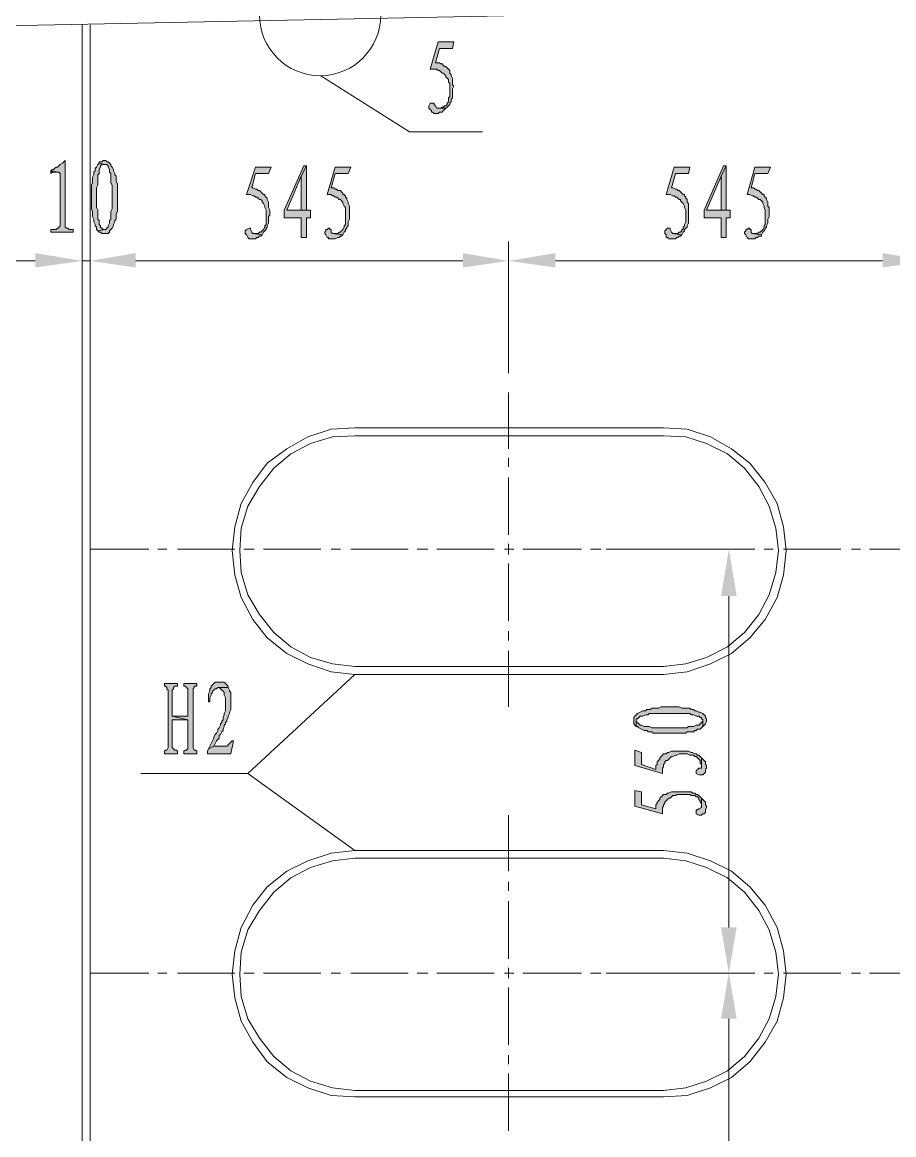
# Model space of a CAD drawing. Header units: inches. Extents: x 20 to 409, y 5 to 283.
# Drawn here: x 149.15 to 177.45, y 197.5 to 233.61 of the extents above; entities that cross this region are included whole.
import ezdxf

# ---------------------------------------------------------------- set-up
doc = ezdxf.new("R2010")
doc.units = ezdxf.units.IN
doc.header["$MEASUREMENT"] = 0
doc.layers.add('C00-00-00', color=7, linetype='Continuous')

msp = doc.modelspace()

# ---------------------------------------------------------------- hatches: boundary and pattern name
at = {"layer": 'C00-00-00'}
h = msp.add_hatch(color=0, dxfattribs=at)
h.dxf.hatch_style = 2
h.paths.add_polyline_path([(163.162, 232.978), (162.654, 232.978), (162.4, 232.089), (162.611, 232.089), (162.654, 232.047), (162.696, 232.047), (162.738, 232.004), (162.781, 231.962), (162.823, 231.962), (162.865, 231.92), (162.908, 231.877), (162.908, 231.835), (162.95, 231.793), (162.992, 231.75), (162.992, 231.666), (163.035, 231.623), (163.035, 231.2), (162.992, 231.158), (162.992, 231.073), (162.992, 231.031), (162.95, 230.988), (162.95, 230.946), (162.908, 230.904), (162.865, 230.904), (162.823, 230.861), (162.781, 230.861), (162.738, 230.819), (162.611, 230.819), (162.908, 230.819), (162.95, 230.861), (162.992, 230.904), (163.035, 230.946), (163.035, 230.988), (163.077, 231.031), (163.077, 231.115), (163.119, 231.158), (163.119, 231.454), (163.162, 231.539), (163.119, 231.581), (163.119, 231.793), (163.077, 231.877), (163.077, 231.92), (163.035, 231.962), (163.035, 232.047), (162.992, 232.089), (162.95, 232.131), (162.908, 232.174), (162.865, 232.174), (162.823, 232.216), (162.781, 232.258), (162.738, 232.258), (162.696, 232.301), (162.569, 232.301), (162.696, 232.766), (163.119, 232.766)])
h = msp.add_hatch(color=0, dxfattribs=at)
h.dxf.hatch_style = 2
h.paths.add_polyline_path([(162.442, 230.988), (162.4, 230.988), (162.357, 230.904), (162.357, 230.819), (162.4, 230.777), (162.442, 230.734), (162.442, 230.692), (162.484, 230.692), (162.527, 230.65), (162.654, 230.65), (162.696, 230.692), (162.781, 230.692), (162.823, 230.734), (162.865, 230.777), (162.908, 230.819), (162.611, 230.819), (162.569, 230.904), (162.527, 230.946), (162.527, 230.988)])
h = msp.add_hatch(color=0, dxfattribs=at)
h.dxf.hatch_style = 2
h.paths.add_polyline_path([(150.546, 229.126), (150.504, 229.083), (150.462, 229.041), (150.377, 228.999), (150.335, 228.956), (150.292, 228.914), (150.25, 228.914), (150.208, 228.872), (150.165, 228.829), (150.123, 228.829), (150.081, 228.787), (150.292, 228.745), (150.335, 228.745), (150.377, 228.702), (150.377, 227.009), (150.335, 226.967), (150.335, 226.924), (150.292, 226.924), (150.25, 226.882), (150.081, 226.882), (150.081, 226.797), (150.8, 226.797), (150.8, 226.882), (150.673, 226.882), (150.631, 226.924), (150.589, 226.924), (150.546, 226.967)])
h = msp.add_hatch(color=0, dxfattribs=at)
h.dxf.hatch_style = 2
h.paths.add_polyline_path([(151.647, 229.041), (151.605, 228.999), (151.562, 228.914), (151.52, 228.872), (151.52, 228.787), (151.478, 228.745), (151.478, 228.66), (151.435, 228.575), (151.435, 228.406), (151.393, 228.321), (151.393, 227.559), (151.435, 227.475), (151.435, 227.348), (151.435, 227.305), (151.478, 227.221), (151.478, 227.136), (151.52, 227.051), (151.52, 227.009), (151.562, 226.967), (151.562, 226.882), (151.605, 226.84), (151.816, 226.882), (151.774, 226.882), (151.732, 226.924), (151.689, 226.967), (151.689, 227.009), (151.647, 227.051), (151.647, 227.178), (151.605, 227.221), (151.605, 227.517), (151.562, 227.602), (151.562, 228.237), (151.605, 228.321), (151.605, 228.66), (151.647, 228.702), (151.647, 228.829), (151.689, 228.914), (151.689, 228.956), (151.732, 228.999), (151.816, 228.999)])
h = msp.add_hatch(color=0, dxfattribs=at)
h.dxf.hatch_style = 2
h.paths.add_polyline_path([(151.816, 229.126), (151.774, 229.126), (151.732, 229.083), (151.647, 229.083), (151.647, 229.041), (151.816, 228.999), (151.901, 228.999), (151.943, 228.956), (151.943, 228.914), (151.986, 228.829), (151.986, 228.745), (152.028, 228.702), (152.028, 228.406), (152.07, 228.321), (152.07, 227.94), (152.07, 227.898), (152.07, 227.559), (152.028, 227.475), (152.028, 227.221), (151.986, 227.178), (151.986, 227.094), (151.943, 227.009), (151.943, 226.967), (151.901, 226.924), (151.859, 226.882), (151.816, 226.882), (151.605, 226.84), (151.647, 226.797), (151.689, 226.797), (151.732, 226.755), (151.943, 226.755), (151.986, 226.797), (151.986, 226.84), (152.028, 226.882), (152.07, 226.924), (152.113, 227.009), (152.113, 227.051), (152.155, 227.136), (152.155, 227.178), (152.197, 227.221), (152.197, 227.39), (152.24, 227.475), (152.24, 228.364), (152.197, 228.448), (152.197, 228.618), (152.155, 228.66), (152.155, 228.702), (152.113, 228.787), (152.113, 228.829), (152.07, 228.914), (152.028, 228.956), (152.028, 228.999), (151.986, 229.041), (151.943, 229.083), (151.901, 229.083), (151.859, 229.126)])
h = msp.add_hatch(color=0, dxfattribs=at)
h.dxf.hatch_style = 2
h.paths.add_polyline_path([(158.378, 228.956), (158.293, 228.956), (157.658, 227.517), (157.658, 227.263), (158.209, 227.263), (158.209, 226.628), (158.378, 226.628), (158.378, 227.263), (158.505, 227.263), (158.505, 227.517), (158.378, 227.517), (157.743, 227.517), (158.209, 228.618)])
h = msp.add_hatch(color=0, dxfattribs=at)
h.dxf.hatch_style = 2
h.paths.add_polyline_path([(158.378, 228.956), (158.209, 228.618), (158.209, 227.517), (157.743, 227.517), (158.378, 227.517)])
h = msp.add_hatch(color=0, dxfattribs=at)
h.dxf.hatch_style = 2
h.paths.add_polyline_path([(172.009, 228.956), (171.925, 228.956), (171.29, 227.517), (171.29, 227.263), (171.84, 227.263), (171.84, 226.628), (172.009, 226.628), (172.009, 227.263), (172.136, 227.263), (172.136, 227.517), (172.009, 227.517), (171.374, 227.517), (171.84, 228.618)])
h = msp.add_hatch(color=0, dxfattribs=at)
h.dxf.hatch_style = 2
h.paths.add_polyline_path([(172.009, 228.956), (171.84, 228.618), (171.84, 227.517), (171.374, 227.517), (172.009, 227.517)])
h = msp.add_hatch(color=0, dxfattribs=at)
h.dxf.hatch_style = 2
h.paths.add_polyline_path([(150.081, 228.787), (150.081, 228.702), (150.123, 228.745), (150.292, 228.745)])
h = msp.add_hatch(color=0, dxfattribs=at)
h.dxf.hatch_style = 2
h.paths.add_polyline_path([(157.235, 228.914), (156.727, 228.914), (156.431, 228.025), (156.558, 228.025), (156.642, 227.983), (156.685, 227.983), (156.727, 227.94), (156.769, 227.94), (156.812, 227.898), (156.854, 227.856), (156.896, 227.856), (156.939, 227.813), (156.939, 227.771), (156.981, 227.729), (157.023, 227.644), (157.023, 227.602), (157.066, 227.517), (157.066, 227.051), (157.023, 227.009), (157.023, 226.967), (156.981, 226.882), (156.939, 226.84), (156.896, 226.797), (156.854, 226.797), (156.812, 226.755), (156.642, 226.755), (156.939, 226.713), (156.981, 226.797), (157.023, 226.84), (157.066, 226.882), (157.066, 226.924), (157.108, 226.967), (157.108, 227.009), (157.15, 227.094), (157.15, 227.305), (157.193, 227.348), (157.193, 227.517), (157.15, 227.602), (157.15, 227.771), (157.108, 227.856), (157.108, 227.898), (157.066, 227.94), (157.023, 227.983), (157.023, 228.025), (156.981, 228.025), (156.939, 228.067), (156.896, 228.11), (156.854, 228.152), (156.812, 228.152), (156.769, 228.194), (156.727, 228.194), (156.642, 228.237), (156.6, 228.237), (156.727, 228.702), (157.15, 228.702)])
h = msp.add_hatch(color=0, dxfattribs=at)
h.dxf.hatch_style = 2
h.paths.add_polyline_path([(159.817, 228.914), (159.309, 228.914), (159.055, 228.025), (159.182, 228.025), (159.225, 227.983), (159.267, 227.983), (159.309, 227.94), (159.352, 227.94), (159.394, 227.898), (159.436, 227.856), (159.479, 227.856), (159.521, 227.813), (159.563, 227.771), (159.563, 227.729), (159.606, 227.644), (159.648, 227.602), (159.648, 227.051), (159.606, 227.009), (159.606, 226.967), (159.563, 226.882), (159.521, 226.84), (159.479, 226.797), (159.436, 226.797), (159.394, 226.755), (159.225, 226.755), (159.563, 226.713), (159.606, 226.797), (159.648, 226.84), (159.648, 226.882), (159.69, 226.924), (159.69, 226.967), (159.733, 227.009), (159.733, 227.136), (159.775, 227.221), (159.775, 227.644), (159.733, 227.729), (159.733, 227.771), (159.69, 227.856), (159.69, 227.898), (159.648, 227.94), (159.648, 227.983), (159.606, 228.025), (159.563, 228.025), (159.563, 228.067), (159.521, 228.11), (159.479, 228.152), (159.394, 228.152), (159.352, 228.194), (159.309, 228.194), (159.267, 228.237), (159.182, 228.237), (159.309, 228.702), (159.733, 228.702)])
h = msp.add_hatch(color=0, dxfattribs=at)
h.dxf.hatch_style = 2
h.paths.add_polyline_path([(170.824, 228.914), (170.316, 228.914), (170.062, 228.025), (170.189, 228.025), (170.274, 227.983), (170.316, 227.983), (170.358, 227.94), (170.401, 227.94), (170.443, 227.898), (170.485, 227.856), (170.528, 227.856), (170.528, 227.813), (170.57, 227.771), (170.612, 227.729), (170.655, 227.644), (170.655, 227.602), (170.697, 227.517), (170.697, 227.136), (170.655, 227.051), (170.655, 227.009), (170.612, 226.967), (170.612, 226.882), (170.57, 226.882), (170.57, 226.84), (170.528, 226.797), (170.485, 226.797), (170.443, 226.755), (170.274, 226.755), (170.57, 226.713), (170.612, 226.797), (170.655, 226.84), (170.655, 226.882), (170.697, 226.924), (170.739, 226.967), (170.739, 227.009), (170.782, 227.094), (170.782, 227.729), (170.739, 227.771), (170.739, 227.856), (170.697, 227.898), (170.697, 227.94), (170.655, 227.983), (170.655, 228.025), (170.612, 228.025), (170.57, 228.067), (170.528, 228.11), (170.485, 228.152), (170.443, 228.152), (170.401, 228.194), (170.358, 228.194), (170.274, 228.237), (170.231, 228.237), (170.358, 228.702), (170.782, 228.702)])
h = msp.add_hatch(color=0, dxfattribs=at)
h.dxf.hatch_style = 2
h.paths.add_polyline_path([(173.449, 228.914), (172.941, 228.914), (172.687, 228.025), (172.771, 228.025), (172.856, 227.983), (172.898, 227.983), (172.941, 227.94), (172.983, 227.94), (173.025, 227.898), (173.068, 227.856), (173.11, 227.856), (173.152, 227.813), (173.195, 227.771), (173.195, 227.729), (173.237, 227.644), (173.237, 227.602), (173.279, 227.517), (173.279, 227.051), (173.237, 227.009), (173.237, 226.967), (173.195, 226.882), (173.152, 226.84), (173.11, 226.797), (173.068, 226.797), (173.025, 226.755), (172.856, 226.755), (173.152, 226.713), (173.195, 226.797), (173.237, 226.84), (173.279, 226.882), (173.279, 226.924), (173.322, 226.967), (173.322, 227.009), (173.364, 227.094), (173.364, 227.221), (173.406, 227.305), (173.406, 227.602), (173.364, 227.644), (173.364, 227.771), (173.322, 227.856), (173.322, 227.898), (173.279, 227.94), (173.237, 227.983), (173.237, 228.025), (173.195, 228.025), (173.152, 228.067), (173.11, 228.11), (173.068, 228.152), (173.025, 228.152), (172.983, 228.194), (172.941, 228.194), (172.898, 228.237), (172.814, 228.237), (172.941, 228.702), (173.364, 228.702)])
h = msp.add_hatch(color=0, dxfattribs=at)
h.dxf.hatch_style = 2
h.paths.add_polyline_path([(156.515, 226.924), (156.431, 226.882), (156.388, 226.84), (156.388, 226.755), (156.431, 226.713), (156.473, 226.628), (156.515, 226.586), (156.727, 226.586), (156.769, 226.628), (156.812, 226.628), (156.854, 226.67), (156.896, 226.67), (156.939, 226.713), (156.642, 226.755), (156.6, 226.797), (156.558, 226.882), (156.558, 226.924)])
h = msp.add_hatch(color=0, dxfattribs=at)
h.dxf.hatch_style = 2
h.paths.add_polyline_path([(159.098, 226.924), (159.055, 226.882), (159.013, 226.882), (159.013, 226.84), (158.971, 226.797), (158.971, 226.755), (159.013, 226.713), (159.055, 226.628), (159.098, 226.628), (159.098, 226.586), (159.309, 226.586), (159.394, 226.628), (159.436, 226.628), (159.479, 226.67), (159.521, 226.67), (159.563, 226.713), (159.225, 226.755), (159.182, 226.797), (159.182, 226.882), (159.14, 226.882), (159.14, 226.924)])
h = msp.add_hatch(color=0, dxfattribs=at)
h.dxf.hatch_style = 2
h.paths.add_polyline_path([(170.104, 226.924), (170.062, 226.882), (170.02, 226.84), (170.02, 226.755), (170.062, 226.713), (170.062, 226.628), (170.104, 226.628), (170.147, 226.586), (170.358, 226.586), (170.401, 226.628), (170.443, 226.628), (170.485, 226.67), (170.528, 226.67), (170.57, 226.713), (170.274, 226.755), (170.231, 226.797), (170.189, 226.882), (170.189, 226.924)])
h = msp.add_hatch(color=0, dxfattribs=at)
h.dxf.hatch_style = 2
h.paths.add_polyline_path([(172.729, 226.924), (172.687, 226.882), (172.644, 226.882), (172.644, 226.84), (172.602, 226.797), (172.602, 226.755), (172.644, 226.713), (172.687, 226.628), (172.729, 226.586), (172.941, 226.586), (172.983, 226.628), (173.025, 226.628), (173.068, 226.67), (173.152, 226.67), (173.152, 226.713), (172.856, 226.755), (172.814, 226.797), (172.814, 226.882), (172.771, 226.882), (172.771, 226.924)])
h = msp.add_hatch(color=0, dxfattribs=at)
h.dxf.hatch_style = 2
h.paths.add_polyline_path([(149.573, 226.12), (149.573, 225.654), (151.097, 225.866)])
h = msp.add_hatch(color=0, dxfattribs=at)
h.dxf.hatch_style = 2
h.paths.add_polyline_path([(152.832, 226.12), (152.832, 225.654), (151.351, 225.866)])
h = msp.add_hatch(color=0, dxfattribs=at)
h.dxf.hatch_style = 2
h.paths.add_polyline_path([(152.832, 226.12), (152.832, 225.654), (151.351, 225.866)])
h = msp.add_hatch(color=0, dxfattribs=at)
h.dxf.hatch_style = 2
h.paths.add_polyline_path([(163.458, 226.12), (163.458, 225.654), (164.94, 225.866)])
h = msp.add_hatch(color=0, dxfattribs=at)
h.dxf.hatch_style = 2
h.paths.add_polyline_path([(166.464, 226.12), (166.464, 225.654), (164.94, 225.866)])
h = msp.add_hatch(color=0, dxfattribs=at)
h.dxf.hatch_style = 2
h.paths.add_polyline_path([(177.089, 226.12), (177.089, 225.654), (178.571, 225.866)])
h = msp.add_hatch(color=0, dxfattribs=at)
h.dxf.hatch_style = 2
h.paths.add_polyline_path([(177.089, 226.12), (177.089, 225.654), (178.571, 225.866)])
h = msp.add_hatch(color=0, dxfattribs=at)
h.dxf.hatch_style = 2
h.paths.add_polyline_path([(171.84, 214.986), (172.348, 214.986), (172.094, 216.51)])
h = msp.add_hatch(color=0, dxfattribs=at)
h.dxf.hatch_style = 2
h.paths.add_polyline_path([(154.187, 212.15), (153.764, 212.15), (153.764, 212.065), (153.806, 212.065), (153.848, 212.023), (153.848, 211.981), (153.891, 211.938), (153.891, 210.076), (153.848, 209.991), (153.806, 209.991), (153.764, 209.949), (153.764, 209.864), (154.187, 209.864), (154.187, 209.949), (154.145, 209.991), (154.102, 209.991), (154.06, 210.033), (154.018, 210.076), (154.018, 210.965), (154.526, 210.965), (154.018, 211.092), (154.018, 211.938), (154.06, 211.981), (154.06, 212.023), (154.102, 212.065), (154.187, 212.065)])
h = msp.add_hatch(color=0, dxfattribs=at)
h.dxf.hatch_style = 2
h.paths.add_polyline_path([(154.822, 212.15), (154.399, 212.15), (154.399, 212.065), (154.441, 212.065), (154.483, 212.023), (154.526, 211.981), (154.526, 211.092), (154.018, 211.092), (154.526, 210.965), (154.526, 210.033), (154.483, 209.991), (154.441, 209.991), (154.399, 209.949), (154.399, 209.864), (154.822, 209.864), (154.822, 209.949), (154.78, 209.991), (154.737, 209.991), (154.695, 210.076), (154.695, 211.981), (154.737, 212.023), (154.737, 212.065), (154.822, 212.065)])
h = msp.add_hatch(color=0, dxfattribs=at)
h.dxf.hatch_style = 2
h.paths.add_polyline_path([(155.584, 212.192), (155.415, 212.192), (155.372, 212.15), (155.33, 212.108), (155.288, 212.065), (155.288, 212.023), (155.245, 211.981), (155.245, 211.896), (155.203, 211.811), (155.203, 211.557), (155.245, 211.557), (155.245, 211.684), (155.288, 211.769), (155.288, 211.811), (155.33, 211.854), (155.33, 211.896), (155.372, 211.938), (155.415, 211.981), (155.457, 211.981), (155.499, 212.023), (155.838, 212.023), (155.838, 212.065), (155.796, 212.108), (155.753, 212.15), (155.711, 212.192)])
h = msp.add_hatch(color=0, dxfattribs=at)
h.dxf.hatch_style = 2
h.paths.add_polyline_path([(155.838, 212.023), (155.499, 212.023), (155.542, 212.023), (155.584, 211.981), (155.626, 211.938), (155.669, 211.896), (155.711, 211.854), (155.711, 211.769), (155.753, 211.684), (155.753, 211.261), (155.711, 211.176), (155.711, 211.134), (155.669, 211.049), (155.669, 210.965), (155.626, 210.922), (155.626, 210.88), (155.584, 210.838), (155.584, 210.795), (155.542, 210.711), (155.499, 210.668), (155.499, 210.626), (155.457, 210.541), (155.415, 210.499), (155.372, 210.414), (155.372, 210.372), (155.33, 210.287), (155.288, 210.203), (155.245, 210.118), (155.203, 210.033), (155.372, 210.118), (155.415, 210.203), (155.457, 210.287), (155.499, 210.33), (155.542, 210.372), (155.542, 210.457), (155.584, 210.499), (155.626, 210.584), (155.669, 210.626), (155.669, 210.668), (155.711, 210.753), (155.711, 210.795), (155.753, 210.838), (155.753, 210.88), (155.796, 210.922), (155.796, 210.965), (155.838, 211.049), (155.838, 211.092), (155.88, 211.176), (155.88, 211.219), (155.923, 211.303), (155.923, 211.854), (155.88, 211.896), (155.88, 211.938)])
h = msp.add_hatch(color=0, dxfattribs=at)
h.dxf.hatch_style = 2
h.paths.add_polyline_path([(169.004, 210.965), (169.004, 210.838), (169.046, 210.795), (169.088, 210.753), (169.088, 211.007), (169.131, 211.007), (169.173, 211.049), (169.215, 211.092), (169.3, 211.092), (169.385, 211.134), (169.469, 211.134), (169.512, 211.176), (170.189, 211.176), (170.824, 211.176), (170.866, 211.134), (170.951, 211.134), (171.036, 211.092), (171.12, 211.092), (171.163, 211.049), (171.205, 211.049), (171.205, 211.007), (171.247, 210.965), (171.247, 210.753), (171.29, 210.795), (171.332, 210.838), (171.374, 210.922), (171.374, 211.007), (171.332, 211.049), (171.332, 211.092), (171.29, 211.134), (171.247, 211.176), (171.163, 211.219), (171.12, 211.219), (171.036, 211.261), (170.993, 211.261), (170.951, 211.303), (170.866, 211.303), (170.824, 211.346), (170.57, 211.346), (170.485, 211.388), (169.893, 211.388), (169.808, 211.346), (169.596, 211.346), (169.554, 211.303), (169.427, 211.303), (169.385, 211.261), (169.3, 211.261), (169.215, 211.219), (169.131, 211.176), (169.088, 211.134), (169.046, 211.092), (169.004, 211.049)])
h = msp.add_hatch(color=0, dxfattribs=at)
h.dxf.hatch_style = 2
h.paths.add_polyline_path([(169.088, 210.753), (169.131, 210.753), (169.173, 210.711), (169.258, 210.668), (169.342, 210.626), (169.427, 210.626), (169.469, 210.584), (169.596, 210.584), (169.639, 210.541), (170.697, 210.541), (170.739, 210.584), (170.824, 210.584), (170.951, 210.584), (170.993, 210.626), (171.036, 210.626), (171.078, 210.668), (171.163, 210.668), (171.205, 210.711), (171.247, 210.753), (171.247, 210.922), (171.205, 210.88), (171.163, 210.838), (171.12, 210.795), (171.036, 210.795), (170.951, 210.753), (170.782, 210.753), (170.739, 210.711), (169.596, 210.711), (169.512, 210.753), (169.342, 210.753), (169.258, 210.795), (169.215, 210.795), (169.173, 210.838), (169.131, 210.88), (169.088, 210.922), (169.088, 210.965)])
h = msp.add_hatch(color=0, dxfattribs=at)
h.dxf.hatch_style = 2
h.paths.add_polyline_path([(156.007, 210.287), (155.965, 210.287), (155.923, 210.245), (155.88, 210.203), (155.838, 210.16), (155.796, 210.118), (155.372, 210.118), (155.203, 210.033), (155.161, 209.949), (155.161, 209.864), (155.923, 209.864)])
h = msp.add_hatch(color=0, dxfattribs=at)
h.dxf.hatch_style = 2
h.paths.add_polyline_path([(169.046, 209.991), (169.046, 209.483), (169.935, 209.229), (169.935, 209.398), (169.977, 209.441), (169.977, 209.525), (170.02, 209.568), (170.02, 209.61), (170.062, 209.652), (170.104, 209.652), (170.147, 209.695), (170.189, 209.737), (170.231, 209.779), (170.274, 209.779), (170.358, 209.822), (170.401, 209.822), (170.485, 209.864), (170.739, 209.864), (170.824, 209.822), (170.866, 209.822), (170.951, 209.822), (170.993, 209.779), (171.036, 209.779), (171.078, 209.737), (171.12, 209.695), (171.163, 209.652), (171.163, 209.568), (171.205, 209.525), (171.205, 209.398), (171.205, 209.737), (171.163, 209.779), (171.12, 209.822), (171.078, 209.822), (171.036, 209.864), (170.993, 209.864), (170.909, 209.906), (170.866, 209.906), (170.782, 209.949), (170.231, 209.949), (170.147, 209.906), (170.104, 209.906), (170.062, 209.864), (169.977, 209.864), (169.935, 209.822), (169.893, 209.779), (169.85, 209.737), (169.85, 209.695), (169.808, 209.652), (169.766, 209.61), (169.766, 209.525), (169.723, 209.483), (169.723, 209.356), (169.258, 209.525), (169.258, 209.906)])
h = msp.add_hatch(color=0, dxfattribs=at)
h.dxf.hatch_style = 2
h.paths.add_polyline_path([(171.036, 209.271), (171.036, 209.229), (171.12, 209.187), (171.247, 209.187), (171.29, 209.229), (171.332, 209.271), (171.332, 209.356), (171.374, 209.398), (171.374, 209.483), (171.332, 209.525), (171.332, 209.61), (171.29, 209.652), (171.247, 209.695), (171.205, 209.737), (171.205, 209.398), (171.12, 209.398), (171.078, 209.356), (171.036, 209.314)])
h = msp.add_hatch(color=0, dxfattribs=at)
h.dxf.hatch_style = 2
h.paths.add_polyline_path([(169.046, 208.679), (169.046, 208.171), (169.935, 207.917), (169.935, 208.128), (169.977, 208.171), (169.977, 208.213), (170.02, 208.255), (170.02, 208.298), (170.062, 208.34), (170.104, 208.382), (170.147, 208.425), (170.189, 208.425), (170.231, 208.467), (170.274, 208.509), (170.358, 208.509), (170.401, 208.552), (170.824, 208.552), (170.866, 208.509), (170.951, 208.509), (170.993, 208.509), (171.036, 208.467), (171.078, 208.467), (171.12, 208.425), (171.12, 208.382), (171.163, 208.34), (171.163, 208.298), (171.205, 208.255), (171.205, 208.128), (171.205, 208.425), (171.163, 208.467), (171.12, 208.509), (171.078, 208.552), (171.036, 208.552), (170.993, 208.594), (170.909, 208.594), (170.866, 208.636), (170.231, 208.636), (170.147, 208.594), (170.104, 208.594), (170.062, 208.552), (169.977, 208.552), (169.935, 208.509), (169.893, 208.467), (169.85, 208.425), (169.85, 208.382), (169.808, 208.34), (169.766, 208.298), (169.766, 208.255), (169.723, 208.213), (169.723, 208.086), (169.258, 208.213), (169.258, 208.636)])
h = msp.add_hatch(color=0, dxfattribs=at)
h.dxf.hatch_style = 2
h.paths.add_polyline_path([(171.036, 207.959), (171.036, 207.917), (171.12, 207.874), (171.205, 207.874), (171.247, 207.917), (171.29, 207.917), (171.332, 207.959), (171.332, 208.044), (171.374, 208.128), (171.374, 208.171), (171.332, 208.213), (171.332, 208.298), (171.29, 208.34), (171.247, 208.382), (171.205, 208.425), (171.205, 208.128), (171.12, 208.086), (171.078, 208.044), (171.036, 208.044)])
h = msp.add_hatch(color=0, dxfattribs=at)
h.dxf.hatch_style = 2
h.paths.add_polyline_path([(171.84, 204.234), (172.348, 204.234), (172.094, 202.752)])
h = msp.add_hatch(color=0, dxfattribs=at)
h.dxf.hatch_style = 2
h.paths.add_polyline_path([(171.84, 201.27), (172.348, 201.27), (172.094, 202.752)])

# ---------------------------------------------------------------- linework, layer by layer
at = {"layer": 'C00-00-00', "color": 0, "lineweight": 0}
for points in [[(386.216, 238.27), (158.844, 233.698), (63.678, 231.793)], [(151.097, 233.528), (151.097, 180.823)], [(151.351, 233.528), (151.351, 180.739)], [(164.093, 230.057), (161.722, 230.057), (158.844, 231.877)], [(151.097, 222.225), (151.097, 226.501)], [(151.351, 222.225), (151.351, 226.501)], [(151.351, 222.225), (151.351, 226.501)], [(164.94, 222.225), (164.94, 226.501)], [(164.94, 222.225), (164.94, 226.501)], [(149.573, 225.866), (148.091, 225.866)], [(151.351, 225.866), (151.097, 225.866)], [(163.458, 225.866), (152.832, 225.866)], [(152.832, 225.866), (154.314, 225.866)], [(166.464, 225.866), (177.089, 225.866)], [(177.089, 225.866), (175.565, 225.866)], [(164.94, 221.59), (164.94, 219.77)], [(159.944, 220.447), (159.182, 220.405), (158.42, 220.151), (157.743, 219.77), (157.108, 219.304), (156.642, 218.669), (156.261, 217.992), (156.05, 217.23), (155.965, 216.468), (156.05, 215.664), (156.261, 214.944), (156.642, 214.224), (157.108, 213.632), (157.743, 213.124), (158.42, 212.785), (159.182, 212.531), (159.944, 212.446)], [(159.944, 220.447), (169.977, 220.447)], [(169.977, 212.446), (170.739, 212.531), (171.501, 212.785), (172.179, 213.124), (172.771, 213.632), (173.279, 214.224), (173.66, 214.944), (173.872, 215.664), (173.957, 216.468), (173.872, 217.23), (173.66, 217.992), (173.279, 218.669), (172.771, 219.304), (172.179, 219.77), (171.501, 220.151), (170.739, 220.405), (169.977, 220.447)], [(159.944, 220.193), (159.225, 220.151), (158.505, 219.939), (157.87, 219.601), (157.32, 219.135), (156.854, 218.542), (156.473, 217.907), (156.261, 217.188), (156.219, 216.468), (156.261, 215.748), (156.473, 215.029), (156.854, 214.394), (157.32, 213.801), (157.87, 213.335), (158.505, 212.997), (159.225, 212.785), (159.944, 212.7)], [(159.944, 220.193), (169.977, 220.193)], [(169.977, 212.7), (170.697, 212.785), (171.374, 212.997), (172.052, 213.335), (172.602, 213.801), (173.068, 214.394), (173.406, 215.029), (173.618, 215.748), (173.703, 216.468), (173.618, 217.188), (173.406, 217.907), (173.068, 218.542), (172.602, 219.135), (172.052, 219.601), (171.374, 219.939), (170.697, 220.151), (169.977, 220.193)], [(164.94, 219.474), (164.94, 219.177)], [(164.94, 218.839), (164.94, 216.976)], [(164.94, 216.68), (164.94, 216.341)], [(153.256, 216.51), (151.351, 216.51)], [(153.848, 216.51), (153.552, 216.51)], [(156.05, 216.51), (154.187, 216.51)], [(156.685, 216.51), (156.346, 216.51)], [(158.844, 216.51), (156.981, 216.51)], [(159.479, 216.51), (159.182, 216.51)], [(161.68, 216.51), (159.817, 216.51)], [(162.315, 216.51), (161.976, 216.51)], [(164.474, 216.51), (162.611, 216.51)], [(165.109, 216.51), (164.813, 216.51)], [(167.31, 216.51), (165.405, 216.51)], [(167.945, 216.51), (167.607, 216.51)], [(168.115, 216.51), (172.687, 216.51)], [(170.104, 216.51), (168.242, 216.51)], [(170.739, 216.51), (170.443, 216.51)], [(172.941, 216.51), (171.036, 216.51)], [(173.533, 216.51), (173.237, 216.51)], [(175.735, 216.51), (173.872, 216.51)], [(176.37, 216.51), (176.073, 216.51)], [(178.571, 216.51), (176.666, 216.51)], [(164.94, 216.045), (164.94, 214.182)], [(172.094, 204.234), (172.094, 214.986)], [(164.94, 213.843), (164.94, 213.547)], [(164.94, 213.208), (164.94, 211.388)], [(159.944, 212.7), (169.977, 212.7)], [(153.002, 209.229), (156.473, 209.229), (159.944, 212.446)], [(159.944, 212.446), (169.977, 212.446)], [(156.473, 209.229), (159.944, 206.731)], [(164.94, 207.874), (164.94, 206.054)], [(159.944, 206.731), (159.182, 206.647), (158.42, 206.393), (157.743, 206.054), (157.108, 205.546), (156.642, 204.953), (156.261, 204.234), (156.05, 203.472), (155.965, 202.71), (156.05, 201.948), (156.261, 201.186), (156.642, 200.508), (157.108, 199.873), (157.743, 199.365), (158.42, 199.027), (159.182, 198.773), (159.944, 198.73)], [(159.944, 206.731), (169.977, 206.731)], [(169.977, 198.73), (170.739, 198.773), (171.501, 199.027), (172.179, 199.365), (172.771, 199.873), (173.279, 200.508), (173.66, 201.186), (173.872, 201.948), (173.957, 202.71), (173.872, 203.472), (173.66, 204.234), (173.279, 204.953), (172.771, 205.546), (172.179, 206.054), (171.501, 206.393), (170.739, 206.647), (169.977, 206.731)], [(159.944, 206.477), (159.225, 206.393), (158.505, 206.181), (157.87, 205.842), (157.32, 205.377), (156.854, 204.784), (156.473, 204.149), (156.261, 203.429), (156.219, 202.71), (156.261, 201.99), (156.473, 201.27), (156.854, 200.635), (157.32, 200.043), (157.87, 199.577), (158.505, 199.238), (159.225, 199.027), (159.944, 198.942)], [(159.944, 206.477), (169.977, 206.477)], [(169.977, 198.942), (170.697, 199.027), (171.374, 199.238), (172.052, 199.577), (172.602, 200.043), (173.068, 200.635), (173.406, 201.27), (173.618, 201.99), (173.703, 202.71), (173.618, 203.429), (173.406, 204.149), (173.068, 204.784), (172.602, 205.377), (172.052, 205.842), (171.374, 206.181), (170.697, 206.393), (169.977, 206.477)], [(164.94, 205.715), (164.94, 205.419)], [(164.94, 205.08), (164.94, 203.218)], [(153.256, 202.752), (151.351, 202.752)], [(153.848, 202.752), (153.552, 202.752)], [(156.05, 202.752), (154.187, 202.752)], [(156.685, 202.752), (156.346, 202.752)], [(158.844, 202.752), (156.981, 202.752)], [(159.479, 202.752), (159.182, 202.752)], [(161.68, 202.752), (159.817, 202.752)], [(162.315, 202.752), (161.976, 202.752)], [(164.474, 202.752), (162.611, 202.752)], [(165.109, 202.752), (164.813, 202.752)], [(164.94, 202.921), (164.94, 202.583)], [(167.31, 202.752), (165.405, 202.752)], [(167.945, 202.752), (167.607, 202.752)], [(168.115, 202.752), (172.687, 202.752)], [(168.115, 202.752), (172.687, 202.752)], [(170.104, 202.752), (168.242, 202.752)], [(170.739, 202.752), (170.443, 202.752)], [(172.941, 202.752), (171.036, 202.752)], [(173.533, 202.752), (173.237, 202.752)], [(175.735, 202.752), (173.872, 202.752)], [(176.37, 202.752), (176.073, 202.752)], [(178.571, 202.752), (176.666, 202.752)], [(164.94, 202.286), (164.94, 200.424)], [(172.094, 201.27), (172.094, 169.266)], [(164.94, 200.085), (164.94, 199.789)], [(164.94, 199.492), (164.94, 197.63)], [(159.944, 198.942), (169.977, 198.942)], [(159.944, 198.73), (169.977, 198.73)]]:
    msp.add_lwpolyline(points, dxfattribs=at)
for points in [[(163.162, 232.978), (162.654, 232.978), (162.4, 232.089), (162.611, 232.089), (162.654, 232.047), (162.696, 232.047), (162.738, 232.004), (162.781, 231.962), (162.823, 231.962), (162.865, 231.92), (162.908, 231.877), (162.908, 231.835), (162.95, 231.793), (162.992, 231.75), (162.992, 231.666), (163.035, 231.623), (163.035, 231.2), (162.992, 231.158), (162.992, 231.073), (162.992, 231.031), (162.95, 230.988), (162.95, 230.946), (162.908, 230.904), (162.865, 230.904), (162.823, 230.861), (162.781, 230.861), (162.738, 230.819), (162.611, 230.819), (162.908, 230.819), (162.95, 230.861), (162.992, 230.904), (163.035, 230.946), (163.035, 230.988), (163.077, 231.031), (163.077, 231.115), (163.119, 231.158), (163.119, 231.454), (163.162, 231.539), (163.119, 231.581), (163.119, 231.793), (163.077, 231.877), (163.077, 231.92), (163.035, 231.962), (163.035, 232.047), (162.992, 232.089), (162.95, 232.131), (162.908, 232.174), (162.865, 232.174), (162.823, 232.216), (162.781, 232.258), (162.738, 232.258), (162.696, 232.301), (162.569, 232.301), (162.696, 232.766), (163.119, 232.766)], [(162.442, 230.988), (162.4, 230.988), (162.357, 230.904), (162.357, 230.819), (162.4, 230.777), (162.442, 230.734), (162.442, 230.692), (162.484, 230.692), (162.527, 230.65), (162.654, 230.65), (162.696, 230.692), (162.781, 230.692), (162.823, 230.734), (162.865, 230.777), (162.908, 230.819), (162.611, 230.819), (162.569, 230.904), (162.527, 230.946), (162.527, 230.988)], [(150.546, 229.126), (150.504, 229.083), (150.462, 229.041), (150.377, 228.999), (150.335, 228.956), (150.292, 228.914), (150.25, 228.914), (150.208, 228.872), (150.165, 228.829), (150.123, 228.829), (150.081, 228.787), (150.292, 228.745), (150.335, 228.745), (150.377, 228.702), (150.377, 227.009), (150.335, 226.967), (150.335, 226.924), (150.292, 226.924), (150.25, 226.882), (150.081, 226.882), (150.081, 226.797), (150.8, 226.797), (150.8, 226.882), (150.673, 226.882), (150.631, 226.924), (150.589, 226.924), (150.546, 226.967)], [(151.647, 229.041), (151.605, 228.999), (151.562, 228.914), (151.52, 228.872), (151.52, 228.787), (151.478, 228.745), (151.478, 228.66), (151.435, 228.575), (151.435, 228.406), (151.393, 228.321), (151.393, 227.559), (151.435, 227.475), (151.435, 227.348), (151.435, 227.305), (151.478, 227.221), (151.478, 227.136), (151.52, 227.051), (151.52, 227.009), (151.562, 226.967), (151.562, 226.882), (151.605, 226.84), (151.816, 226.882), (151.774, 226.882), (151.732, 226.924), (151.689, 226.967), (151.689, 227.009), (151.647, 227.051), (151.647, 227.178), (151.605, 227.221), (151.605, 227.517), (151.562, 227.602), (151.562, 228.237), (151.605, 228.321), (151.605, 228.66), (151.647, 228.702), (151.647, 228.829), (151.689, 228.914), (151.689, 228.956), (151.732, 228.999), (151.816, 228.999)], [(151.816, 229.126), (151.774, 229.126), (151.732, 229.083), (151.647, 229.083), (151.647, 229.041), (151.816, 228.999), (151.901, 228.999), (151.943, 228.956), (151.943, 228.914), (151.986, 228.829), (151.986, 228.745), (152.028, 228.702), (152.028, 228.406), (152.07, 228.321), (152.07, 227.94), (152.07, 227.898), (152.07, 227.559), (152.028, 227.475), (152.028, 227.221), (151.986, 227.178), (151.986, 227.094), (151.943, 227.009), (151.943, 226.967), (151.901, 226.924), (151.859, 226.882), (151.816, 226.882), (151.605, 226.84), (151.647, 226.797), (151.689, 226.797), (151.732, 226.755), (151.943, 226.755), (151.986, 226.797), (151.986, 226.84), (152.028, 226.882), (152.07, 226.924), (152.113, 227.009), (152.113, 227.051), (152.155, 227.136), (152.155, 227.178), (152.197, 227.221), (152.197, 227.39), (152.24, 227.475), (152.24, 228.364), (152.197, 228.448), (152.197, 228.618), (152.155, 228.66), (152.155, 228.702), (152.113, 228.787), (152.113, 228.829), (152.07, 228.914), (152.028, 228.956), (152.028, 228.999), (151.986, 229.041), (151.943, 229.083), (151.901, 229.083), (151.859, 229.126)], [(158.378, 228.956), (158.293, 228.956), (157.658, 227.517), (157.658, 227.263), (158.209, 227.263), (158.209, 226.628), (158.378, 226.628), (158.378, 227.263), (158.505, 227.263), (158.505, 227.517), (158.378, 227.517), (157.743, 227.517), (158.209, 228.618)], [(158.378, 228.956), (158.209, 228.618), (158.209, 227.517), (157.743, 227.517), (158.378, 227.517)], [(172.009, 228.956), (171.925, 228.956), (171.29, 227.517), (171.29, 227.263), (171.84, 227.263), (171.84, 226.628), (172.009, 226.628), (172.009, 227.263), (172.136, 227.263), (172.136, 227.517), (172.009, 227.517), (171.374, 227.517), (171.84, 228.618)], [(172.009, 228.956), (171.84, 228.618), (171.84, 227.517), (171.374, 227.517), (172.009, 227.517)], [(150.081, 228.787), (150.081, 228.702), (150.123, 228.745), (150.292, 228.745)], [(157.235, 228.914), (156.727, 228.914), (156.431, 228.025), (156.558, 228.025), (156.642, 227.983), (156.685, 227.983), (156.727, 227.94), (156.769, 227.94), (156.812, 227.898), (156.854, 227.856), (156.896, 227.856), (156.939, 227.813), (156.939, 227.771), (156.981, 227.729), (157.023, 227.644), (157.023, 227.602), (157.066, 227.517), (157.066, 227.051), (157.023, 227.009), (157.023, 226.967), (156.981, 226.882), (156.939, 226.84), (156.896, 226.797), (156.854, 226.797), (156.812, 226.755), (156.642, 226.755), (156.939, 226.713), (156.981, 226.797), (157.023, 226.84), (157.066, 226.882), (157.066, 226.924), (157.108, 226.967), (157.108, 227.009), (157.15, 227.094), (157.15, 227.305), (157.193, 227.348), (157.193, 227.517), (157.15, 227.602), (157.15, 227.771), (157.108, 227.856), (157.108, 227.898), (157.066, 227.94), (157.023, 227.983), (157.023, 228.025), (156.981, 228.025), (156.939, 228.067), (156.896, 228.11), (156.854, 228.152), (156.812, 228.152), (156.769, 228.194), (156.727, 228.194), (156.642, 228.237), (156.6, 228.237), (156.727, 228.702), (157.15, 228.702)], [(159.817, 228.914), (159.309, 228.914), (159.055, 228.025), (159.182, 228.025), (159.225, 227.983), (159.267, 227.983), (159.309, 227.94), (159.352, 227.94), (159.394, 227.898), (159.436, 227.856), (159.479, 227.856), (159.521, 227.813), (159.563, 227.771), (159.563, 227.729), (159.606, 227.644), (159.648, 227.602), (159.648, 227.051), (159.606, 227.009), (159.606, 226.967), (159.563, 226.882), (159.521, 226.84), (159.479, 226.797), (159.436, 226.797), (159.394, 226.755), (159.225, 226.755), (159.563, 226.713), (159.606, 226.797), (159.648, 226.84), (159.648, 226.882), (159.69, 226.924), (159.69, 226.967), (159.733, 227.009), (159.733, 227.136), (159.775, 227.221), (159.775, 227.644), (159.733, 227.729), (159.733, 227.771), (159.69, 227.856), (159.69, 227.898), (159.648, 227.94), (159.648, 227.983), (159.606, 228.025), (159.563, 228.025), (159.563, 228.067), (159.521, 228.11), (159.479, 228.152), (159.394, 228.152), (159.352, 228.194), (159.309, 228.194), (159.267, 228.237), (159.182, 228.237), (159.309, 228.702), (159.733, 228.702)], [(170.824, 228.914), (170.316, 228.914), (170.062, 228.025), (170.189, 228.025), (170.274, 227.983), (170.316, 227.983), (170.358, 227.94), (170.401, 227.94), (170.443, 227.898), (170.485, 227.856), (170.528, 227.856), (170.528, 227.813), (170.57, 227.771), (170.612, 227.729), (170.655, 227.644), (170.655, 227.602), (170.697, 227.517), (170.697, 227.136), (170.655, 227.051), (170.655, 227.009), (170.612, 226.967), (170.612, 226.882), (170.57, 226.882), (170.57, 226.84), (170.528, 226.797), (170.485, 226.797), (170.443, 226.755), (170.274, 226.755), (170.57, 226.713), (170.612, 226.797), (170.655, 226.84), (170.655, 226.882), (170.697, 226.924), (170.739, 226.967), (170.739, 227.009), (170.782, 227.094), (170.782, 227.729), (170.739, 227.771), (170.739, 227.856), (170.697, 227.898), (170.697, 227.94), (170.655, 227.983), (170.655, 228.025), (170.612, 228.025), (170.57, 228.067), (170.528, 228.11), (170.485, 228.152), (170.443, 228.152), (170.401, 228.194), (170.358, 228.194), (170.274, 228.237), (170.231, 228.237), (170.358, 228.702), (170.782, 228.702)], [(173.449, 228.914), (172.941, 228.914), (172.687, 228.025), (172.771, 228.025), (172.856, 227.983), (172.898, 227.983), (172.941, 227.94), (172.983, 227.94), (173.025, 227.898), (173.068, 227.856), (173.11, 227.856), (173.152, 227.813), (173.195, 227.771), (173.195, 227.729), (173.237, 227.644), (173.237, 227.602), (173.279, 227.517), (173.279, 227.051), (173.237, 227.009), (173.237, 226.967), (173.195, 226.882), (173.152, 226.84), (173.11, 226.797), (173.068, 226.797), (173.025, 226.755), (172.856, 226.755), (173.152, 226.713), (173.195, 226.797), (173.237, 226.84), (173.279, 226.882), (173.279, 226.924), (173.322, 226.967), (173.322, 227.009), (173.364, 227.094), (173.364, 227.221), (173.406, 227.305), (173.406, 227.602), (173.364, 227.644), (173.364, 227.771), (173.322, 227.856), (173.322, 227.898), (173.279, 227.94), (173.237, 227.983), (173.237, 228.025), (173.195, 228.025), (173.152, 228.067), (173.11, 228.11), (173.068, 228.152), (173.025, 228.152), (172.983, 228.194), (172.941, 228.194), (172.898, 228.237), (172.814, 228.237), (172.941, 228.702), (173.364, 228.702)], [(156.515, 226.924), (156.431, 226.882), (156.388, 226.84), (156.388, 226.755), (156.431, 226.713), (156.473, 226.628), (156.515, 226.586), (156.727, 226.586), (156.769, 226.628), (156.812, 226.628), (156.854, 226.67), (156.896, 226.67), (156.939, 226.713), (156.642, 226.755), (156.6, 226.797), (156.558, 226.882), (156.558, 226.924)], [(159.098, 226.924), (159.055, 226.882), (159.013, 226.882), (159.013, 226.84), (158.971, 226.797), (158.971, 226.755), (159.013, 226.713), (159.055, 226.628), (159.098, 226.628), (159.098, 226.586), (159.309, 226.586), (159.394, 226.628), (159.436, 226.628), (159.479, 226.67), (159.521, 226.67), (159.563, 226.713), (159.225, 226.755), (159.182, 226.797), (159.182, 226.882), (159.14, 226.882), (159.14, 226.924)], [(170.104, 226.924), (170.062, 226.882), (170.02, 226.84), (170.02, 226.755), (170.062, 226.713), (170.062, 226.628), (170.104, 226.628), (170.147, 226.586), (170.358, 226.586), (170.401, 226.628), (170.443, 226.628), (170.485, 226.67), (170.528, 226.67), (170.57, 226.713), (170.274, 226.755), (170.231, 226.797), (170.189, 226.882), (170.189, 226.924)], [(172.729, 226.924), (172.687, 226.882), (172.644, 226.882), (172.644, 226.84), (172.602, 226.797), (172.602, 226.755), (172.644, 226.713), (172.687, 226.628), (172.729, 226.586), (172.941, 226.586), (172.983, 226.628), (173.025, 226.628), (173.068, 226.67), (173.152, 226.67), (173.152, 226.713), (172.856, 226.755), (172.814, 226.797), (172.814, 226.882), (172.771, 226.882), (172.771, 226.924)], [(154.187, 212.15), (153.764, 212.15), (153.764, 212.065), (153.806, 212.065), (153.848, 212.023), (153.848, 211.981), (153.891, 211.938), (153.891, 210.076), (153.848, 209.991), (153.806, 209.991), (153.764, 209.949), (153.764, 209.864), (154.187, 209.864), (154.187, 209.949), (154.145, 209.991), (154.102, 209.991), (154.06, 210.033), (154.018, 210.076), (154.018, 210.965), (154.526, 210.965), (154.018, 211.092), (154.018, 211.938), (154.06, 211.981), (154.06, 212.023), (154.102, 212.065), (154.187, 212.065)], [(154.822, 212.15), (154.399, 212.15), (154.399, 212.065), (154.441, 212.065), (154.483, 212.023), (154.526, 211.981), (154.526, 211.092), (154.018, 211.092), (154.526, 210.965), (154.526, 210.033), (154.483, 209.991), (154.441, 209.991), (154.399, 209.949), (154.399, 209.864), (154.822, 209.864), (154.822, 209.949), (154.78, 209.991), (154.737, 209.991), (154.695, 210.076), (154.695, 211.981), (154.737, 212.023), (154.737, 212.065), (154.822, 212.065)], [(155.584, 212.192), (155.415, 212.192), (155.372, 212.15), (155.33, 212.108), (155.288, 212.065), (155.288, 212.023), (155.245, 211.981), (155.245, 211.896), (155.203, 211.811), (155.203, 211.557), (155.245, 211.557), (155.245, 211.684), (155.288, 211.769), (155.288, 211.811), (155.33, 211.854), (155.33, 211.896), (155.372, 211.938), (155.415, 211.981), (155.457, 211.981), (155.499, 212.023), (155.838, 212.023), (155.838, 212.065), (155.796, 212.108), (155.753, 212.15), (155.711, 212.192)], [(155.838, 212.023), (155.499, 212.023), (155.542, 212.023), (155.584, 211.981), (155.626, 211.938), (155.669, 211.896), (155.711, 211.854), (155.711, 211.769), (155.753, 211.684), (155.753, 211.261), (155.711, 211.176), (155.711, 211.134), (155.669, 211.049), (155.669, 210.965), (155.626, 210.922), (155.626, 210.88), (155.584, 210.838), (155.584, 210.795), (155.542, 210.711), (155.499, 210.668), (155.499, 210.626), (155.457, 210.541), (155.415, 210.499), (155.372, 210.414), (155.372, 210.372), (155.33, 210.287), (155.288, 210.203), (155.245, 210.118), (155.203, 210.033), (155.372, 210.118), (155.415, 210.203), (155.457, 210.287), (155.499, 210.33), (155.542, 210.372), (155.542, 210.457), (155.584, 210.499), (155.626, 210.584), (155.669, 210.626), (155.669, 210.668), (155.711, 210.753), (155.711, 210.795), (155.753, 210.838), (155.753, 210.88), (155.796, 210.922), (155.796, 210.965), (155.838, 211.049), (155.838, 211.092), (155.88, 211.176), (155.88, 211.219), (155.923, 211.303), (155.923, 211.854), (155.88, 211.896), (155.88, 211.938)], [(169.004, 210.965), (169.004, 210.838), (169.046, 210.795), (169.088, 210.753), (169.088, 211.007), (169.131, 211.007), (169.173, 211.049), (169.215, 211.092), (169.3, 211.092), (169.385, 211.134), (169.469, 211.134), (169.512, 211.176), (170.189, 211.176), (170.824, 211.176), (170.866, 211.134), (170.951, 211.134), (171.036, 211.092), (171.12, 211.092), (171.163, 211.049), (171.205, 211.049), (171.205, 211.007), (171.247, 210.965), (171.247, 210.753), (171.29, 210.795), (171.332, 210.838), (171.374, 210.922), (171.374, 211.007), (171.332, 211.049), (171.332, 211.092), (171.29, 211.134), (171.247, 211.176), (171.163, 211.219), (171.12, 211.219), (171.036, 211.261), (170.993, 211.261), (170.951, 211.303), (170.866, 211.303), (170.824, 211.346), (170.57, 211.346), (170.485, 211.388), (169.893, 211.388), (169.808, 211.346), (169.596, 211.346), (169.554, 211.303), (169.427, 211.303), (169.385, 211.261), (169.3, 211.261), (169.215, 211.219), (169.131, 211.176), (169.088, 211.134), (169.046, 211.092), (169.004, 211.049)], [(169.088, 210.753), (169.131, 210.753), (169.173, 210.711), (169.258, 210.668), (169.342, 210.626), (169.427, 210.626), (169.469, 210.584), (169.596, 210.584), (169.639, 210.541), (170.697, 210.541), (170.739, 210.584), (170.824, 210.584), (170.951, 210.584), (170.993, 210.626), (171.036, 210.626), (171.078, 210.668), (171.163, 210.668), (171.205, 210.711), (171.247, 210.753), (171.247, 210.922), (171.205, 210.88), (171.163, 210.838), (171.12, 210.795), (171.036, 210.795), (170.951, 210.753), (170.782, 210.753), (170.739, 210.711), (169.596, 210.711), (169.512, 210.753), (169.342, 210.753), (169.258, 210.795), (169.215, 210.795), (169.173, 210.838), (169.131, 210.88), (169.088, 210.922), (169.088, 210.965)], [(156.007, 210.287), (155.965, 210.287), (155.923, 210.245), (155.88, 210.203), (155.838, 210.16), (155.796, 210.118), (155.372, 210.118), (155.203, 210.033), (155.161, 209.949), (155.161, 209.864), (155.923, 209.864)], [(169.046, 209.991), (169.046, 209.483), (169.935, 209.229), (169.935, 209.398), (169.977, 209.441), (169.977, 209.525), (170.02, 209.568), (170.02, 209.61), (170.062, 209.652), (170.104, 209.652), (170.147, 209.695), (170.189, 209.737), (170.231, 209.779), (170.274, 209.779), (170.358, 209.822), (170.401, 209.822), (170.485, 209.864), (170.739, 209.864), (170.824, 209.822), (170.866, 209.822), (170.951, 209.822), (170.993, 209.779), (171.036, 209.779), (171.078, 209.737), (171.12, 209.695), (171.163, 209.652), (171.163, 209.568), (171.205, 209.525), (171.205, 209.398), (171.205, 209.737), (171.163, 209.779), (171.12, 209.822), (171.078, 209.822), (171.036, 209.864), (170.993, 209.864), (170.909, 209.906), (170.866, 209.906), (170.782, 209.949), (170.231, 209.949), (170.147, 209.906), (170.104, 209.906), (170.062, 209.864), (169.977, 209.864), (169.935, 209.822), (169.893, 209.779), (169.85, 209.737), (169.85, 209.695), (169.808, 209.652), (169.766, 209.61), (169.766, 209.525), (169.723, 209.483), (169.723, 209.356), (169.258, 209.525), (169.258, 209.906)], [(171.036, 209.271), (171.036, 209.229), (171.12, 209.187), (171.247, 209.187), (171.29, 209.229), (171.332, 209.271), (171.332, 209.356), (171.374, 209.398), (171.374, 209.483), (171.332, 209.525), (171.332, 209.61), (171.29, 209.652), (171.247, 209.695), (171.205, 209.737), (171.205, 209.398), (171.12, 209.398), (171.078, 209.356), (171.036, 209.314)], [(169.046, 208.679), (169.046, 208.171), (169.935, 207.917), (169.935, 208.128), (169.977, 208.171), (169.977, 208.213), (170.02, 208.255), (170.02, 208.298), (170.062, 208.34), (170.104, 208.382), (170.147, 208.425), (170.189, 208.425), (170.231, 208.467), (170.274, 208.509), (170.358, 208.509), (170.401, 208.552), (170.824, 208.552), (170.866, 208.509), (170.951, 208.509), (170.993, 208.509), (171.036, 208.467), (171.078, 208.467), (171.12, 208.425), (171.12, 208.382), (171.163, 208.34), (171.163, 208.298), (171.205, 208.255), (171.205, 208.128), (171.205, 208.425), (171.163, 208.467), (171.12, 208.509), (171.078, 208.552), (171.036, 208.552), (170.993, 208.594), (170.909, 208.594), (170.866, 208.636), (170.231, 208.636), (170.147, 208.594), (170.104, 208.594), (170.062, 208.552), (169.977, 208.552), (169.935, 208.509), (169.893, 208.467), (169.85, 208.425), (169.85, 208.382), (169.808, 208.34), (169.766, 208.298), (169.766, 208.255), (169.723, 208.213), (169.723, 208.086), (169.258, 208.213), (169.258, 208.636)], [(171.036, 207.959), (171.036, 207.917), (171.12, 207.874), (171.205, 207.874), (171.247, 207.917), (171.29, 207.917), (171.332, 207.959), (171.332, 208.044), (171.374, 208.128), (171.374, 208.171), (171.332, 208.213), (171.332, 208.298), (171.29, 208.34), (171.247, 208.382), (171.205, 208.425), (171.205, 208.128), (171.12, 208.086), (171.078, 208.044), (171.036, 208.044)]]:
    msp.add_lwpolyline(points, close=True, dxfattribs=at)
msp.add_circle((158.823, 233.846), 1.968, dxfattribs=at)

doc.saveas('drawing.dxf')
